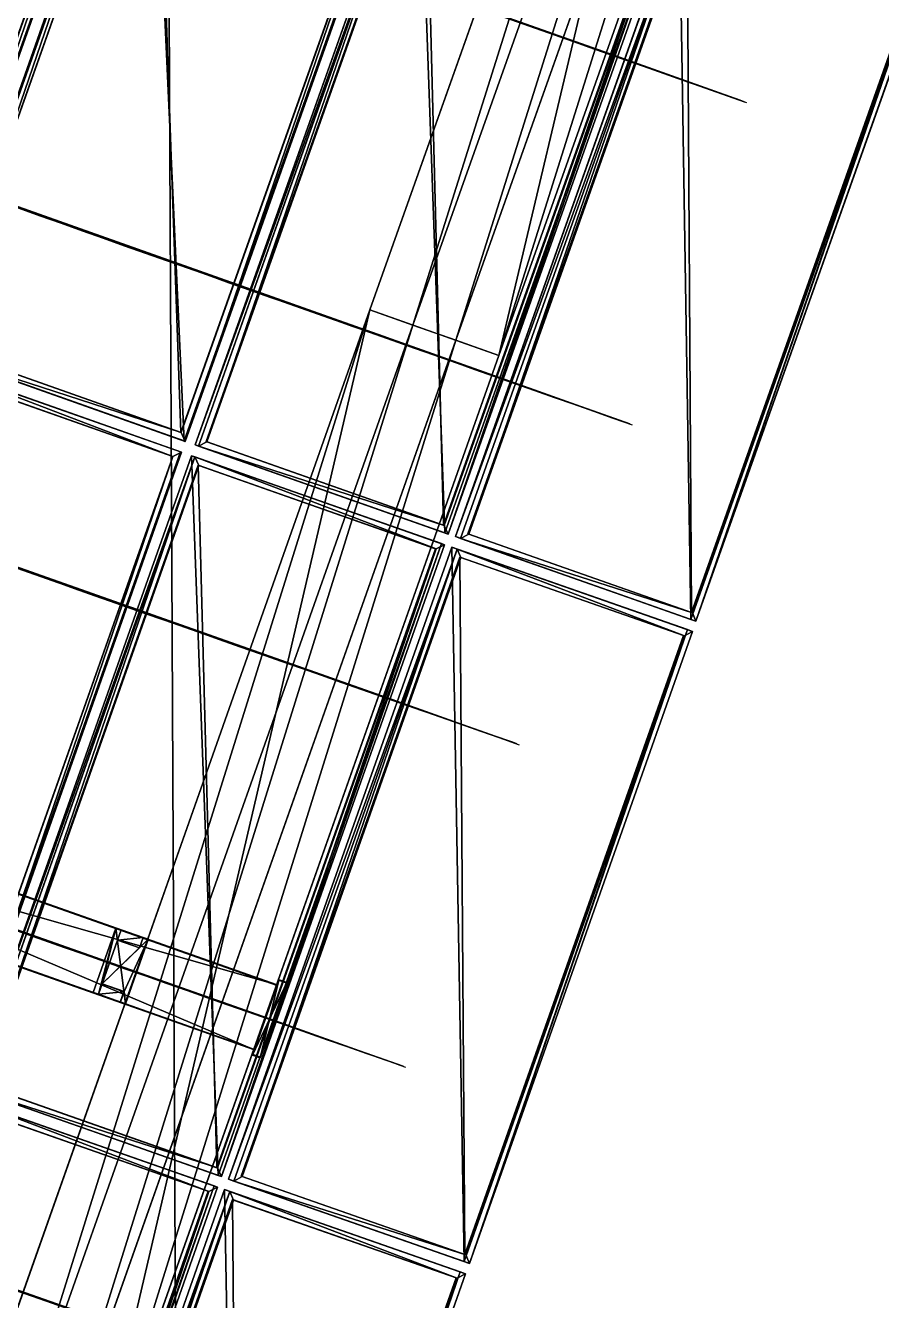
# Model space of a CAD drawing. Extents: x -372 to 678, y -263 to 741.
# Drawn here: x 349.4 to 352.528, y 443.018 to 447.679 of the extents above; entities that cross this region are included whole.
import ezdxf

# ---------------------------------------------------------------- set-up
doc = ezdxf.new("R2010")
doc.units = 0
doc.header["$LTSCALE"] = 0.0254
doc.layers.get('0').update_dxf_attribs({"linetype": 'CONTINUOUS'})
doc.layers.add('LOCATION_SNAPSHOT', color=144, linetype='CONTINUOUS')
doc.layers.add('LOCATION_TERRAIN', color=36, linetype='CONTINUOUS')

# ---------------------------------------------------------------- blocks, each defined once
blk = doc.blocks.new('LOCATION_SNAPSHOT_1')
at = {"color": 8}
mesh = blk.add_polyface(dxfattribs=at)
corners = [(-63.4904, 214.7729), (675.1158, 740.6684), (-66.0072, 737.0917), (677.6385, 218.3467)]
mesh.append_faces([[corners[k] for k in face] for face in [(0, 1, 2), (1, 0, 3)]], dxfattribs={"vtx0": -1, "color": 8})
blk = doc.blocks.new('LOCATION_TERRAIN_1')
at = {"color": 8}
mesh = blk.add_polyface(dxfattribs=at)
corners = [(362.5205, 440.683, 8.7249), (362.4605, 453.1192, 8.4064), (349.899, 453.0586, 7.6044)]
mesh.append_faces([[corners[k] for k in face] for face in [(0, 1, 2)]], dxfattribs={"color": 8})
mesh = blk.add_polyface(dxfattribs=at)
corners = [(349.959, 440.6224, 7.8345), (349.899, 453.0586, 7.6044), (337.3375, 452.998, 6.6145)]
mesh.append_faces([[corners[k] for k in face] for face in [(0, 1, 2)]], dxfattribs={"color": 8})
mesh = blk.add_polyface(dxfattribs=at)
corners = [(362.5205, 440.683, 8.7249), (349.899, 453.0586, 7.6044), (349.959, 440.6224, 7.8345)]
mesh.append_faces([[corners[k] for k in face] for face in [(0, 1, 2)]], dxfattribs={"color": 8})
mesh = blk.add_polyface(dxfattribs=at)
corners = [(349.959, 440.6224, 7.8345), (337.3375, 452.998, 6.6145), (337.3975, 440.5618, 6.7561)]
mesh.append_faces([[corners[k] for k in face] for face in [(0, 1, 2)]], dxfattribs={"color": 8})
blk = doc.blocks.new('GROUP_56')
at = {"color": 0}
for p, q in [((337.2234, 0.6242, 1.8276), (332.6354, 0.5615, 1.805)), ((337.2234, 0.6242, 2.3276), (332.6354, 0.5615, 2.305)), ((337.2234, 0.6242, 2.3276), (332.6354, 0.5615, 2.305)), ((337.2234, 0.6242, 1.8276), (332.6354, 0.5615, 1.805)), ((332.6354, 0.5615, 1.805), (328.1274, 0.4929, 1.7816)), ((332.6354, 0.5615, 2.305), (328.1274, 0.4929, 2.2816)), ((332.6354, 0.5615, 2.305), (328.1274, 0.4929, 2.2816)), ((332.6354, 0.5615, 1.805), (328.1274, 0.4929, 1.7816)), ((332.6354, 0.5615, 1.805), (332.6378, 0.3949, 1.805)), ((332.6426, 0.0616, 2.305), (332.6354, 0.5615, 2.305)), ((332.6354, 0.5615, 2.305), (332.6354, 0.5615, 1.805)), ((332.6354, 0.5615, 1.805), (332.6378, 0.3949, 1.805)), ((332.6426, 0.0616, 2.305), (332.6354, 0.5615, 2.305)), ((332.6354, 0.5615, 2.305), (332.6354, 0.5615, 1.805)), ((337.2255, 0.4575, 1.8276), (332.6378, 0.3949, 1.805)), ((337.2255, 0.4575, 1.8276), (332.6378, 0.3949, 1.805)), ((337.2255, 0.4575, 2.0776), (332.6378, 0.3949, 2.055)), ((337.2255, 0.4575, 2.0776), (332.6378, 0.3949, 2.055)), ((332.6378, 0.3949, 1.805), (328.1301, 0.3263, 1.7816)), ((332.6378, 0.3949, 1.805), (328.1301, 0.3263, 1.7816)), ((332.6378, 0.3949, 2.055), (328.1301, 0.3263, 2.0316)), ((332.6378, 0.3949, 2.055), (328.1301, 0.3263, 2.0316)), ((332.6378, 0.3949, 1.805), (332.6378, 0.3949, 2.055)), ((332.6378, 0.3949, 2.055), (332.6402, 0.2282, 2.055)), ((332.6378, 0.3949, 1.805), (332.6378, 0.3949, 2.055)), ((332.6378, 0.3949, 2.055), (332.6402, 0.2282, 2.055)), ((337.2277, 0.2909, 2.0776), (332.6402, 0.2282, 2.055)), ((337.2277, 0.2909, 2.0776), (332.6402, 0.2282, 2.055)), ((337.2277, 0.2909, 1.8276), (332.6402, 0.2282, 1.805)), ((337.2277, 0.2909, 1.8276), (332.6402, 0.2282, 1.805)), ((332.6402, 0.2282, 2.055), (328.1328, 0.1596, 2.0316)), ((332.6402, 0.2282, 2.055), (328.1328, 0.1596, 2.0316)), ((332.6402, 0.2282, 1.805), (328.1328, 0.1596, 1.7816)), ((332.6402, 0.2282, 1.805), (328.1328, 0.1596, 1.7816)), ((332.6402, 0.2282, 2.055), (332.6402, 0.2282, 1.805)), ((332.6402, 0.2282, 1.805), (332.6426, 0.0616, 1.805)), ((332.6402, 0.2282, 2.055), (332.6402, 0.2282, 1.805)), ((332.6402, 0.2282, 1.805), (332.6426, 0.0616, 1.805)), ((337.2298, 0.1242, 1.8276), (332.6426, 0.0616, 1.805)), ((337.2298, 0.1242, 1.8276), (332.6426, 0.0616, 1.805)), ((337.2298, 0.1242, 2.3276), (332.6426, 0.0616, 2.305)), ((337.2298, 0.1242, 2.3276), (332.6426, 0.0616, 2.305)), ((332.6426, 0.0616, 1.805), (328.1354, -0.007, 1.7816)), ((332.6426, 0.0616, 1.805), (328.1354, -0.007, 1.7816)), ((332.6426, 0.0616, 2.305), (328.1354, -0.007, 2.2816)), ((332.6426, 0.0616, 2.305), (328.1354, -0.007, 2.2816)), ((332.6426, 0.0616, 1.805), (332.6426, 0.0616, 2.305)), ((332.6426, 0.0616, 1.805), (332.6426, 0.0616, 2.305))]:
    blk.add_line(p, q, dxfattribs=at)
mesh = blk.add_polyface(dxfattribs=at)
corners = [(337.2234, 0.6242, 1.8276), (332.6378, 0.3949, 1.805), (332.6354, 0.5615, 1.805), (337.2255, 0.4575, 1.8276)]
mesh.append_faces([[corners[k] for k in face] for face in [(0, 1, 2), (1, 0, 3)]], dxfattribs={"vtx0": -1, "color": 0})
mesh = blk.add_polyface(dxfattribs=at)
corners = [(332.6426, 0.0616, 2.305), (337.2234, 0.6242, 2.3276), (332.6354, 0.5615, 2.305), (337.2298, 0.1242, 2.3276)]
mesh.append_faces([[corners[k] for k in face] for face in [(0, 1, 2), (1, 0, 3)]], dxfattribs={"vtx0": -1, "color": 0})
mesh = blk.add_polyface(dxfattribs=at)
corners = [(332.6354, 0.5615, 2.305), (337.2234, 0.6242, 1.8276), (332.6354, 0.5615, 1.805), (337.2234, 0.6242, 2.3276)]
mesh.append_faces([[corners[k] for k in face] for face in [(0, 1, 2), (1, 0, 3)]], dxfattribs={"vtx0": -1, "color": 0})
mesh = blk.add_polyface(dxfattribs=at)
corners = [(332.6354, 0.5615, 1.805), (328.1301, 0.3263, 1.7816), (328.1274, 0.4929, 1.7816), (332.6378, 0.3949, 1.805)]
mesh.append_faces([[corners[k] for k in face] for face in [(0, 1, 2), (1, 0, 3)]], dxfattribs={"vtx0": -1, "color": 0})
mesh = blk.add_polyface(dxfattribs=at)
corners = [(328.1354, -0.007, 2.2816), (332.6354, 0.5615, 2.305), (328.1274, 0.4929, 2.2816), (332.6426, 0.0616, 2.305)]
mesh.append_faces([[corners[k] for k in face] for face in [(0, 1, 2), (1, 0, 3)]], dxfattribs={"vtx0": -1, "color": 0})
mesh = blk.add_polyface(dxfattribs=at)
corners = [(328.1274, 0.4929, 2.2816), (332.6354, 0.5615, 1.805), (328.1274, 0.4929, 1.7816), (332.6354, 0.5615, 2.305)]
mesh.append_faces([[corners[k] for k in face] for face in [(0, 1, 2), (1, 0, 3)]], dxfattribs={"vtx0": -1, "color": 0})
mesh = blk.add_polyface(dxfattribs=at)
corners = [(337.2255, 0.4575, 1.8276), (332.6378, 0.3949, 2.055), (332.6378, 0.3949, 1.805), (337.2255, 0.4575, 2.0776)]
mesh.append_faces([[corners[k] for k in face] for face in [(0, 1, 2), (1, 0, 3)]], dxfattribs={"vtx0": -1, "color": 0})
mesh = blk.add_polyface(dxfattribs=at)
corners = [(337.2255, 0.4575, 2.0776), (332.6402, 0.2282, 2.055), (332.6378, 0.3949, 2.055), (337.2277, 0.2909, 2.0776)]
mesh.append_faces([[corners[k] for k in face] for face in [(0, 1, 2), (1, 0, 3)]], dxfattribs={"vtx0": -1, "color": 0})
mesh = blk.add_polyface(dxfattribs=at)
corners = [(332.6378, 0.3949, 1.805), (328.1301, 0.3263, 2.0316), (328.1301, 0.3263, 1.7816), (332.6378, 0.3949, 2.055)]
mesh.append_faces([[corners[k] for k in face] for face in [(0, 1, 2), (1, 0, 3)]], dxfattribs={"vtx0": -1, "color": 0})
mesh = blk.add_polyface(dxfattribs=at)
corners = [(332.6378, 0.3949, 2.055), (328.1328, 0.1596, 2.0316), (328.1301, 0.3263, 2.0316), (332.6402, 0.2282, 2.055)]
mesh.append_faces([[corners[k] for k in face] for face in [(0, 1, 2), (1, 0, 3)]], dxfattribs={"vtx0": -1, "color": 0})
mesh = blk.add_polyface(dxfattribs=at)
corners = [(332.6402, 0.2282, 2.055), (337.2277, 0.2909, 1.8276), (332.6402, 0.2282, 1.805), (337.2277, 0.2909, 2.0776)]
mesh.append_faces([[corners[k] for k in face] for face in [(0, 1, 2), (1, 0, 3)]], dxfattribs={"vtx0": -1, "color": 0})
mesh = blk.add_polyface(dxfattribs=at)
corners = [(337.2277, 0.2909, 1.8276), (332.6426, 0.0616, 1.805), (332.6402, 0.2282, 1.805), (337.2298, 0.1242, 1.8276)]
mesh.append_faces([[corners[k] for k in face] for face in [(0, 1, 2), (1, 0, 3)]], dxfattribs={"vtx0": -1, "color": 0})
mesh = blk.add_polyface(dxfattribs=at)
corners = [(328.1328, 0.1596, 2.0316), (332.6402, 0.2282, 1.805), (328.1328, 0.1596, 1.7816), (332.6402, 0.2282, 2.055)]
mesh.append_faces([[corners[k] for k in face] for face in [(0, 1, 2), (1, 0, 3)]], dxfattribs={"vtx0": -1, "color": 0})
mesh = blk.add_polyface(dxfattribs=at)
corners = [(332.6402, 0.2282, 1.805), (328.1354, -0.007, 1.7816), (328.1328, 0.1596, 1.7816), (332.6426, 0.0616, 1.805)]
mesh.append_faces([[corners[k] for k in face] for face in [(0, 1, 2), (1, 0, 3)]], dxfattribs={"vtx0": -1, "color": 0})
mesh = blk.add_polyface(dxfattribs=at)
corners = [(337.2298, 0.1242, 1.8276), (332.6426, 0.0616, 2.305), (332.6426, 0.0616, 1.805), (337.2298, 0.1242, 2.3276)]
mesh.append_faces([[corners[k] for k in face] for face in [(0, 1, 2), (1, 0, 3)]], dxfattribs={"vtx0": -1, "color": 0})
mesh = blk.add_polyface(dxfattribs=at)
corners = [(332.6426, 0.0616, 1.805), (328.1354, -0.007, 2.2816), (328.1354, -0.007, 1.7816), (332.6426, 0.0616, 2.305)]
mesh.append_faces([[corners[k] for k in face] for face in [(0, 1, 2), (1, 0, 3)]], dxfattribs={"vtx0": -1, "color": 0})
blk = doc.blocks.new('GROUP265_1')
at = {"color": 9}
blk.add_blockref('GROUP_56', (0, 0), dxfattribs=at)
blk = doc.blocks.new('GROUP264_2')
at = {"color": 0}
blk.add_blockref('GROUP265_1', (0, 0), dxfattribs=at)
blk = doc.blocks.new('SOLAR_PANEL_1')
at = {"color": 0}
for p, q in [((0, 0.025), (0, 2.475)), ((0, 2.475), (1, 2.475)), ((0, 2.475), (1, 2.475)), ((0, 2.475), (0, 2.475, 0.05)), ((0, 2.475, 0.05), (1, 2.475, 0.05)), ((0, 0.025), (0, 2.475)), ((0, 0.025, 0.05), (0, 2.475, 0.05)), ((0, 2.475), (0, 2.475, 0.05)), ((0, 2.475, 0.05), (1, 2.475, 0.05)), ((0, 0.025, 0.05), (0, 2.475, 0.05)), ((1, 2.475), (1, 0.025)), ((1, 2.475), (1, 0.025)), ((1, 2.475), (1, 2.475, 0.05)), ((1, 2.475, 0.05), (1, 0.025, 0.05)), ((1, 2.475), (1, 2.475, 0.05)), ((1, 2.475, 0.05), (1, 0.025, 0.05)), ((0.975, 2.45, 0.05), (0.025, 2.45, 0.05)), ((0.025, 2.45, 0.05), (0.025, 0.05, 0.05)), ((0.975, 2.45, 0.05), (0.025, 2.45, 0.05)), ((0.025, 2.45, 0.05), (0.025, 2.45, 0.04)), ((0.975, 2.45, 0.04), (0.025, 2.45, 0.04)), ((0.025, 2.45, 0.05), (0.025, 0.05, 0.05)), ((0.025, 2.45, 0.04), (0.025, 0.05, 0.04)), ((0.025, 2.45, 0.05), (0.025, 2.45, 0.04)), ((0.025, 2.45, 0.04), (0.025, 0.05, 0.04)), ((0.975, 2.45, 0.04), (0.025, 2.45, 0.04)), ((0.975, 0.05, 0.05), (0.975, 2.45, 0.05)), ((0.975, 2.45, 0.05), (0.975, 2.45, 0.04)), ((0.975, 0.05, 0.05), (0.975, 2.45, 0.05)), ((0.975, 2.45, 0.05), (0.975, 2.45, 0.04)), ((0.975, 0.05, 0.04), (0.975, 2.45, 0.04)), ((0.975, 0.05, 0.04), (0.975, 2.45, 0.04)), ((0.025, 0.05, 0.05), (0.975, 0.05, 0.05)), ((0.025, 0.05, 0.05), (0.025, 0.05, 0.04)), ((0.025, 0.05, 0.05), (0.975, 0.05, 0.05)), ((0.025, 0.05, 0.04), (0.975, 0.05, 0.04)), ((0.025, 0.05, 0.05), (0.025, 0.05, 0.04)), ((0.025, 0.05, 0.04), (0.975, 0.05, 0.04)), ((0.975, 0.05, 0.05), (0.975, 0.05, 0.04)), ((0.975, 0.05, 0.05), (0.975, 0.05, 0.04)), ((1, 0.025), (0, 0.025)), ((0, 0.025), (0, 0.025, 0.05)), ((1, 0.025), (0, 0.025)), ((1, 0.025, 0.05), (0, 0.025, 0.05)), ((0, 0.025), (0, 0.025, 0.05)), ((1, 0.025, 0.05), (0, 0.025, 0.05)), ((1, 0.025), (1, 0.025, 0.05)), ((1, 0.025), (1, 0.025, 0.05))]:
    blk.add_line(p, q, dxfattribs=at)
mesh = blk.add_polyface(dxfattribs=at)
corners = [(0, 2.475), (1, 0.025), (0, 0.025), (1, 2.475)]
mesh.append_faces([[corners[k] for k in face] for face in [(0, 1, 2), (1, 0, 3)]], dxfattribs={"vtx0": -1, "color": 0})
mesh = blk.add_polyface(dxfattribs=at)
corners = [(0, 2.475, 0.05), (1, 2.475), (0, 2.475), (1, 2.475, 0.05)]
mesh.append_faces([[corners[k] for k in face] for face in [(0, 1, 2), (1, 0, 3)]], dxfattribs={"vtx0": -1, "color": 0})
mesh = blk.add_polyface(dxfattribs=at)
corners = [(0, 2.475, 0.05), (0, 0.025), (0, 0.025, 0.05), (0, 2.475)]
mesh.append_faces([[corners[k] for k in face] for face in [(0, 1, 2), (1, 0, 3)]], dxfattribs={"vtx0": -1, "color": 0})
mesh = blk.add_polyface(dxfattribs=at)
corners = [(0, 0.025, 0.05), (0.025, 0.05, 0.05), (0, 2.475, 0.05), (1, 0.025, 0.05), (0.975, 0.05, 0.05), (0.975, 2.45, 0.05), (0.025, 2.45, 0.05), (1, 2.475, 0.05)]
mesh.append_faces([[corners[k] for k in face] for face in [(0, 1, 2), (1, 3, 4), (4, 3, 5), (2, 6, 7), (6, 2, 1), (7, 5, 3)]], dxfattribs={"vtx0": -1, "vtx1": -1, "color": 0})
mesh.append_faces([[corners[k] for k in face] for face in [(1, 0, 3), (7, 6, 5)]], dxfattribs={"vtx0": -1, "vtx2": -1, "color": 0})
mesh = blk.add_polyface(dxfattribs=at)
corners = [(1, 2.475), (1, 0.025, 0.05), (1, 0.025), (1, 2.475, 0.05)]
mesh.append_faces([[corners[k] for k in face] for face in [(0, 1, 2), (1, 0, 3)]], dxfattribs={"vtx0": -1, "color": 0})
mesh = blk.add_polyface(dxfattribs=at)
corners = [(0.975, 2.45, 0.05), (0.025, 2.45, 0.04), (0.975, 2.45, 0.04), (0.025, 2.45, 0.05)]
mesh.append_faces([[corners[k] for k in face] for face in [(0, 1, 2), (1, 0, 3)]], dxfattribs={"vtx0": -1, "color": 0})
mesh = blk.add_polyface(dxfattribs=at)
corners = [(0.025, 2.45, 0.04), (0.025, 0.05, 0.05), (0.025, 0.05, 0.04), (0.025, 2.45, 0.05)]
mesh.append_faces([[corners[k] for k in face] for face in [(0, 1, 2), (1, 0, 3)]], dxfattribs={"vtx0": -1, "color": 0})
at = {"color": 153}
mesh = blk.add_polyface(dxfattribs=at)
corners = [(0.975, 0.05, 0.04), (0.025, 2.45, 0.04), (0.025, 0.05, 0.04), (0.975, 2.45, 0.04)]
mesh.append_faces([[corners[k] for k in face] for face in [(0, 1, 2), (1, 0, 3)]], dxfattribs={"vtx0": -1, "color": 153})
at = {"color": 0}
mesh = blk.add_polyface(dxfattribs=at)
corners = [(0.975, 2.45, 0.05), (0.975, 0.05, 0.04), (0.975, 0.05, 0.05), (0.975, 2.45, 0.04)]
mesh.append_faces([[corners[k] for k in face] for face in [(0, 1, 2), (1, 0, 3)]], dxfattribs={"vtx0": -1, "color": 0})
mesh = blk.add_polyface(dxfattribs=at)
corners = [(0.025, 0.05, 0.04), (0.975, 0.05, 0.05), (0.975, 0.05, 0.04), (0.025, 0.05, 0.05)]
mesh.append_faces([[corners[k] for k in face] for face in [(0, 1, 2), (1, 0, 3)]], dxfattribs={"vtx0": -1, "color": 0})
mesh = blk.add_polyface(dxfattribs=at)
corners = [(1, 0.025), (0, 0.025, 0.05), (0, 0.025), (1, 0.025, 0.05)]
mesh.append_faces([[corners[k] for k in face] for face in [(0, 1, 2), (1, 0, 3)]], dxfattribs={"vtx0": -1, "color": 0})
blk = doc.blocks.new('SOLAR_PANEL_STRUCTURE')
at = {"color": 0}
for p, q in [((5.0137, 0, -0.0089), (2.9803, 0, -0.0089)), ((2.9803, 0, 0.0311), (3.4565, 0, 0.0311)), ((3.4565, 0, 0.0311), (2.9803, 0, 0.716)), ((3.021, 0, 0.7275), (3.4958, 0, 0.0447)), ((3.4958, 0, 0.0447), (3.9705, 0, 0.6472)), ((4.0088, 0, 0.6311), (3.536, 0, 0.0311)), ((3.536, 0, 0.0311), (4.4568, 0, 0.0311)), ((4.4568, 0, 0.0311), (4.0088, 0, 0.6311)), ((4.0593, 0, 0.6304), (4.5005, 0, 0.0393)), ((4.5005, 0, 0.0393), (4.9642, 0, 0.3962)), ((4.5554, 0, 0.0311), (4.9889, 0, 0.0311)), ((4.9889, 0, 0.3647), (4.5554, 0, 0.0311)), ((4.9889, 0, 0.0311), (4.9889, 0, 0.3647)), ((5.4167, 0, 0.2003), (5.0137, 0, -0.0089)), ((5.0289, 0, 0.3744), (5.0289, 0, 0.044)), ((5.0289, 0, 0.044), (5.3701, 0, 0.2212)), ((5.4963, 0, 0.1646), (5.5126, 0, 0.2011))]:
    blk.add_line(p, q, dxfattribs=at)
at = {"color": 0, "extrusion": (4.81162e-16, 1, -7.04887e-16)}
blk.add_arc((-2.9803, -5.3738), 6.1449, 90, 114.4293, dxfattribs=at)
at = {"color": 0}
mesh = blk.add_polyface(dxfattribs=at)
corners = [(4.4568, 0, 0.0311), (4.5554, 0, 0.0311), (3.536, 0, 0.0311), (4.5005, 0, 0.0393), (4.9889, 0, 0.3647), (4.9642, 0, 0.3962), (5.0289, 0, 0.3744), (4.0088, 0, 0.6311), (4.0593, 0, 0.6304), (3.4958, 0, 0.0447), (3.9705, 0, 0.6472), (3.4565, 0, 0.0311), (2.9803, 0, 0.716), (3.021, 0, 0.7275), (2.9803, 0, 0.7711), (5.0137, 0, -0.0089), (5.0289, 0, 0.044), (5.4167, 0, 0.2003), (4.9889, 0, 0.0311), (2.9803, 0, -0.0089), (5.3701, 0, 0.2212), (5.5126, 0, 0.2011), (5.0155, 0, 0.4243), (4.0126, 0, 0.6838), (5.4963, 0, 0.1646), (2.9803, 0, 0.0311)]
mesh.append_faces([[corners[k] for k in face] for face in [(0, 1, 2), (1, 3, 4), (7, 3, 0), (3, 7, 8), (9, 12, 13), (15, 16, 17), (18, 2, 1), (21, 20, 22), (22, 8, 23), (23, 13, 14), (4, 16, 18), (16, 4, 6)]], dxfattribs={"vtx0": -1, "vtx1": -1, "color": 0})
mesh.append_faces([[corners[k] for k in face] for face in [(1, 0, 3), (4, 5, 6), (11, 9, 2), (16, 15, 18), (18, 19, 11), (18, 11, 2), (17, 20, 21), (22, 6, 5), (23, 8, 7), (23, 7, 10)]], dxfattribs={"vtx0": -1, "vtx1": -1, "vtx2": -1, "color": 0})
mesh.append_faces([[corners[k] for k in face] for face in [(4, 3, 5), (9, 7, 2), (7, 9, 10), (9, 11, 12), (13, 12, 14), (18, 15, 19), (17, 16, 20), (22, 20, 6), (22, 5, 8), (23, 10, 13)]], dxfattribs={"vtx0": -1, "vtx2": -1, "color": 0})
mesh.append_faces([[corners[k] for k in face] for face in [(25, 11, 19)]], dxfattribs={"vtx1": -1, "color": 0})
mesh.append_faces([[corners[k] for k in face] for face in [(21, 24, 17)]], dxfattribs={"vtx2": -1, "color": 0})
blk = doc.blocks.new('GROUP0_4')
at = {"color": 0, "extrusion": (-0.411361, -5.15876e-17, 0.911472), "rotation": 90.00000000000011}
blk.add_blockref('SOLAR_PANEL_1', (1.25, -4.205, 2.1818), dxfattribs=at)
at = {"color": 0, "extrusion": (-0.251634, -1.95439e-17, 0.967823), "rotation": 90.00000000000001}
blk.add_blockref('SOLAR_PANEL_1', (1.25, -3.4844, 1.6133), dxfattribs=at)
at = {"color": 0, "extrusion": (-0.084688, 3.20437e-17, 0.996408), "rotation": 90.00000000000004}
blk.add_blockref('SOLAR_PANEL_1', (1.25, -2.6781, 1.1745), dxfattribs=at)
at = {"color": 0, "extrusion": (0.084688, -2.46519e-32, 0.996408), "rotation": 270.0000000000001}
blk.add_blockref('SOLAR_PANEL_1', (-1.25, 1.8093, 0.8781), dxfattribs=at)
at = {"color": 9, "rotation": 180}
for p in [(1.2303, 0.625, 0.2589), (1.2303, -0.625, 0.2589)]:
    blk.add_blockref('SOLAR_PANEL_STRUCTURE', p, dxfattribs=at)
blk = doc.blocks.new('GROUP_17')
at = {"color": 0}
for p, q in [((3.5, 0.25, 0.375), (-0.5, 0.25, 0.375)), ((-0.5, 0.25, 0.375), (-0.5, 0, 0.375)), ((-0.5, 0.25), (3.5, 0.25)), ((-0.5, 0.25), (-0.5, 0)), ((-0.5, 0.25, 0.375), (-0.5, 0.25)), ((3.5, 0.25, 0.375), (-0.5, 0.25, 0.375)), ((-0.5, 0.25), (3.5, 0.25)), ((-0.5, 0.25, 0.375), (-0.5, 0.25)), ((-0.5, 0.25), (-0.5, 0)), ((-0.5, 0.25, 0.375), (-0.5, 0, 0.375)), ((3.5, 0.25, 0.375), (3.5, 0, 0.375)), ((3.5, 0.25), (3.5, 0.25, 0.375)), ((3.5, 0.25, 0.375), (3.5, 0, 0.375)), ((3.5, 0.25), (3.5, 0)), ((3.5, 0.25), (3.5, 0)), ((3.5, 0.25), (3.5, 0.25, 0.375)), ((3.5, 0, 0.375), (-0.5, 0, 0.375)), ((-0.5, 0), (3.5, 0)), ((-0.5, 0, 0.375), (-0.5, 0)), ((-0.5, 0, 0.375), (-0.5, 0)), ((-0.5, 0), (3.5, 0)), ((3.5, 0, 0.375), (-0.5, 0, 0.375)), ((3.5, 0), (3.5, 0, 0.375)), ((3.5, 0), (3.5, 0, 0.375))]:
    blk.add_line(p, q, dxfattribs=at)
mesh = blk.add_polyface(dxfattribs=at)
corners = [(3.5, 0, 0.375), (-0.5, 0.25, 0.375), (-0.5, 0, 0.375), (3.5, 0.25, 0.375)]
mesh.append_faces([[corners[k] for k in face] for face in [(0, 1, 2), (1, 0, 3)]], dxfattribs={"vtx0": -1, "color": 0})
mesh = blk.add_polyface(dxfattribs=at)
corners = [(3.5, 0.25), (-0.5, 0), (-0.5, 0.25), (3.5, 0)]
mesh.append_faces([[corners[k] for k in face] for face in [(0, 1, 2), (1, 0, 3)]], dxfattribs={"vtx0": -1, "color": 0})
mesh = blk.add_polyface(dxfattribs=at)
corners = [(-0.5, 0.25, 0.375), (3.5, 0.25), (-0.5, 0.25), (3.5, 0.25, 0.375)]
mesh.append_faces([[corners[k] for k in face] for face in [(0, 1, 2), (1, 0, 3)]], dxfattribs={"vtx0": -1, "color": 0})
mesh = blk.add_polyface(dxfattribs=at)
corners = [(-0.5, 0, 0.375), (-0.5, 0.25), (-0.5, 0), (-0.5, 0.25, 0.375)]
mesh.append_faces([[corners[k] for k in face] for face in [(0, 1, 2), (1, 0, 3)]], dxfattribs={"vtx0": -1, "color": 0})
mesh = blk.add_polyface(dxfattribs=at)
corners = [(3.5, 0.25), (3.5, 0, 0.375), (3.5, 0), (3.5, 0.25, 0.375)]
mesh.append_faces([[corners[k] for k in face] for face in [(0, 1, 2), (1, 0, 3)]], dxfattribs={"vtx0": -1, "color": 0})
mesh = blk.add_polyface(dxfattribs=at)
corners = [(3.5, 0, 0.375), (-0.5, 0), (3.5, 0), (-0.5, 0, 0.375)]
mesh.append_faces([[corners[k] for k in face] for face in [(0, 1, 2), (1, 0, 3)]], dxfattribs={"vtx0": -1, "color": 0})
blk = doc.blocks.new('GROUP_13')
at = {"color": 0}
for p, q in [((0, 0.29, 0.415), (0, 0, 0.415)), ((0, 0.29, 0.415), (0.03, 0.29, 0.415)), ((0, 0.29), (0, 0.29, 0.415)), ((0, 0.29, 0.415), (0.03, 0.29, 0.415)), ((0, 0.29), (0.03, 0.29)), ((0, 0), (0, 0.29)), ((0, 0.29), (0.03, 0.29)), ((0, 0.29, 0.415), (0, 0, 0.415)), ((0, 0.29), (0, 0.29, 0.415)), ((0, 0), (0, 0.29)), ((0.03, 0.29, 0.415), (0.03, 0, 0.415)), ((0.03, 0.29), (0.03, 0.29, 0.415)), ((0.03, 0), (0.03, 0.29)), ((0.03, 0), (0.03, 0.29)), ((0.03, 0.29), (0.03, 0.29, 0.415)), ((0.03, 0.29, 0.415), (0.03, 0, 0.415)), ((0, 0, 0.415), (0.03, 0, 0.415)), ((0, 0), (0.03, 0)), ((0, 0, 0.415), (0, 0)), ((0, 0), (0.03, 0)), ((0, 0, 0.415), (0.03, 0, 0.415)), ((0, 0, 0.415), (0, 0)), ((0.03, 0, 0.415), (0.03, 0)), ((0.03, 0, 0.415), (0.03, 0))]:
    blk.add_line(p, q, dxfattribs=at)
mesh = blk.add_polyface(dxfattribs=at)
corners = [(0.03, 0, 0.415), (0, 0.29, 0.415), (0, 0, 0.415), (0.03, 0.29, 0.415)]
mesh.append_faces([[corners[k] for k in face] for face in [(0, 1, 2), (1, 0, 3)]], dxfattribs={"vtx0": -1, "color": 0})
mesh = blk.add_polyface(dxfattribs=at)
corners = [(0, 0.29, 0.415), (0.03, 0.29), (0, 0.29), (0.03, 0.29, 0.415)]
mesh.append_faces([[corners[k] for k in face] for face in [(0, 1, 2), (1, 0, 3)]], dxfattribs={"vtx0": -1, "color": 0})
mesh = blk.add_polyface(dxfattribs=at)
corners = [(0.03, 0.29), (0, 0), (0, 0.29), (0.03, 0)]
mesh.append_faces([[corners[k] for k in face] for face in [(0, 1, 2), (1, 0, 3)]], dxfattribs={"vtx0": -1, "color": 0})
mesh = blk.add_polyface(dxfattribs=at)
corners = [(0, 0.29, 0.415), (0, 0), (0, 0, 0.415), (0, 0.29)]
mesh.append_faces([[corners[k] for k in face] for face in [(0, 1, 2), (1, 0, 3)]], dxfattribs={"vtx0": -1, "color": 0})
mesh = blk.add_polyface(dxfattribs=at)
corners = [(0.03, 0.29), (0.03, 0, 0.415), (0.03, 0), (0.03, 0.29, 0.415)]
mesh.append_faces([[corners[k] for k in face] for face in [(0, 1, 2), (1, 0, 3)]], dxfattribs={"vtx0": -1, "color": 0})
mesh = blk.add_polyface(dxfattribs=at)
corners = [(0.03, 0, 0.415), (0, 0), (0.03, 0), (0, 0, 0.415)]
mesh.append_faces([[corners[k] for k in face] for face in [(0, 1, 2), (1, 0, 3)]], dxfattribs={"vtx0": -1, "color": 0})
blk = doc.blocks.new('GROUP_14')
at = {"color": 0}
for p, q in [((0, 0.25, 0.125), (0.125, 0.25, 0.125)), ((0, 0, 0.125), (0, 0.25, 0.125)), ((0.02, 0.25, 0.105), (0, 0.25, 0.125)), ((0, 0.25, 0.125), (0.125, 0.25, 0.125)), ((0, 0, 0.125), (0, 0.25, 0.125)), ((0.02, 0.25, 0.105), (0, 0.25, 0.125)), ((0.105, 0.25, 0.105), (0.02, 0.25, 0.105)), ((0.02, 0.25, 0.105), (0.02, 0.21, 0.105)), ((0.105, 0.25, 0.105), (0.02, 0.25, 0.105)), ((0.02, 0.25, 0.105), (0.02, 0.21, 0.105)), ((0.105, 0.25, 0.02), (0.105, 0.25, 0.105)), ((0.105, 0.25, 0.02), (0.105, 0.21, 0.02)), ((0.105, 0.25, 0.105), (0.105, 0.21, 0.105)), ((0.105, 0.25, 0.105), (0.105, 0.21, 0.105)), ((0.125, 0.25), (0.105, 0.25, 0.02)), ((0.105, 0.25, 0.02), (0.105, 0.25, 0.105)), ((0.105, 0.25, 0.02), (0.105, 0.21, 0.02)), ((0.125, 0.25), (0.105, 0.25, 0.02)), ((0.125, 0.25, 0.125), (0.125, 0, 0.125)), ((0.125, 0), (0.125, 0.25)), ((0.125, 0.25, 0.125), (0.125, 0.25)), ((0.125, 0.25, 0.125), (0.125, 0, 0.125)), ((0.125, 0.25, 0.125), (0.125, 0.25)), ((0.125, 0), (0.125, 0.25)), ((0.105, 0.21, 0.105), (0.02, 0.21, 0.105)), ((0.105, 0.21, 0.02), (0.02, 0.21, 0.105)), ((0.105, 0.21, 0.105), (0.02, 0.21, 0.105)), ((0.105, 0.21, 0.02), (0.02, 0.21, 0.105)), ((0.105, 0.21, 0.02), (0.105, 0.21, 0.105)), ((0.105, 0.21, 0.02), (0.105, 0.21, 0.105)), ((0.125, 0, 0.125), (0, 0, 0.125)), ((0.02, 0, 0.105), (0, 0, 0.125)), ((0.02, 0, 0.105), (0, 0, 0.125)), ((0.125, 0, 0.125), (0, 0, 0.125)), ((0.02, 0, 0.105), (0.02, 0.04, 0.105)), ((0.105, 0.04, 0.105), (0.02, 0.04, 0.105)), ((0.105, 0.04, 0.02), (0.02, 0.04, 0.105)), ((0.105, 0.04, 0.105), (0.02, 0.04, 0.105)), ((0.105, 0.04, 0.02), (0.02, 0.04, 0.105)), ((0.02, 0, 0.105), (0.02, 0.04, 0.105)), ((0.105, 0, 0.105), (0.02, 0, 0.105)), ((0.105, 0, 0.105), (0.02, 0, 0.105)), ((0.105, 0, 0.105), (0.105, 0.04, 0.105)), ((0.105, 0, 0.105), (0.105, 0.04, 0.105)), ((0.105, 0.04, 0.02), (0.105, 0.04, 0.105)), ((0.105, 0, 0.02), (0.105, 0.04, 0.02)), ((0.105, 0.04, 0.02), (0.105, 0.04, 0.105)), ((0.105, 0, 0.02), (0.105, 0.04, 0.02)), ((0.105, 0, 0.02), (0.105, 0, 0.105)), ((0.125, 0), (0.105, 0, 0.02)), ((0.105, 0, 0.02), (0.105, 0, 0.105)), ((0.125, 0), (0.105, 0, 0.02)), ((0.125, 0, 0.125), (0.125, 0)), ((0.125, 0, 0.125), (0.125, 0))]:
    blk.add_line(p, q, dxfattribs=at)
mesh = blk.add_polyface(dxfattribs=at)
corners = [(0.125, 0, 0.125), (0, 0.25, 0.125), (0, 0, 0.125), (0.125, 0.25, 0.125)]
mesh.append_faces([[corners[k] for k in face] for face in [(0, 1, 2), (1, 0, 3)]], dxfattribs={"vtx0": -1, "color": 0})
mesh = blk.add_polyface(dxfattribs=at)
corners = [(0, 0.25, 0.125), (0.105, 0.25, 0.105), (0.02, 0.25, 0.105), (0.125, 0.25, 0.125), (0.105, 0.25, 0.02), (0.125, 0.25)]
mesh.append_faces([[corners[k] for k in face] for face in [(0, 1, 2), (4, 3, 5)]], dxfattribs={"vtx0": -1, "color": 0})
mesh.append_faces([[corners[k] for k in face] for face in [(1, 0, 3), (3, 4, 1)]], dxfattribs={"vtx0": -1, "vtx2": -1, "color": 0})
mesh = blk.add_polyface(dxfattribs=at)
corners = [(0, 0.25, 0.125), (0.02, 0, 0.105), (0, 0, 0.125), (0.02, 0.04, 0.105), (0.02, 0.21, 0.105), (0.105, 0.21, 0.02), (0.02, 0.25, 0.105), (0.105, 0.04, 0.02), (0.125, 0), (0.105, 0, 0.02), (0.125, 0.25), (0.105, 0.25, 0.02)]
mesh.append_faces([[corners[k] for k in face] for face in [(0, 1, 2), (4, 0, 6), (7, 8, 9), (10, 5, 11)]], dxfattribs={"vtx0": -1, "color": 0})
mesh.append_faces([[corners[k] for k in face] for face in [(1, 0, 3), (8, 7, 10)]], dxfattribs={"vtx0": -1, "vtx1": -1, "color": 0})
mesh.append_faces([[corners[k] for k in face] for face in [(3, 0, 4), (10, 3, 5)]], dxfattribs={"vtx0": -1, "vtx1": -1, "vtx2": -1, "color": 0})
mesh.append_faces([[corners[k] for k in face] for face in [(3, 4, 5), (10, 7, 3)]], dxfattribs={"vtx0": -1, "vtx2": -1, "color": 0})
mesh = blk.add_polyface(dxfattribs=at)
corners = [(0.105, 0.25, 0.105), (0.02, 0.21, 0.105), (0.02, 0.25, 0.105), (0.105, 0.21, 0.105)]
mesh.append_faces([[corners[k] for k in face] for face in [(0, 1, 2), (1, 0, 3)]], dxfattribs={"vtx0": -1, "color": 0})
mesh = blk.add_polyface(dxfattribs=at)
corners = [(0.105, 0.21, 0.105), (0.105, 0.25, 0.02), (0.105, 0.21, 0.02), (0.105, 0.25, 0.105)]
mesh.append_faces([[corners[k] for k in face] for face in [(0, 1, 2), (1, 0, 3)]], dxfattribs={"vtx0": -1, "color": 0})
mesh = blk.add_polyface(dxfattribs=at)
corners = [(0.125, 0.25), (0.125, 0, 0.125), (0.125, 0), (0.125, 0.25, 0.125)]
mesh.append_faces([[corners[k] for k in face] for face in [(0, 1, 2), (1, 0, 3)]], dxfattribs={"vtx0": -1, "color": 0})
mesh = blk.add_polyface(dxfattribs=at)
corners = [(0.105, 0.21, 0.105), (0.105, 0.21, 0.02), (0.02, 0.21, 0.105)]
mesh.append_faces([[corners[k] for k in face] for face in [(0, 1, 2)]], dxfattribs={"color": 0})
mesh = blk.add_polyface(dxfattribs=at)
corners = [(0.125, 0, 0.125), (0.105, 0, 0.02), (0.125, 0), (0.105, 0, 0.105), (0.02, 0, 0.105), (0, 0, 0.125)]
mesh.append_faces([[corners[k] for k in face] for face in [(0, 1, 2), (4, 0, 5)]], dxfattribs={"vtx0": -1, "color": 0})
mesh.append_faces([[corners[k] for k in face] for face in [(1, 0, 3), (3, 0, 4)]], dxfattribs={"vtx0": -1, "vtx1": -1, "color": 0})
mesh = blk.add_polyface(dxfattribs=at)
corners = [(0.105, 0.04, 0.105), (0.02, 0, 0.105), (0.02, 0.04, 0.105), (0.105, 0, 0.105)]
mesh.append_faces([[corners[k] for k in face] for face in [(0, 1, 2), (1, 0, 3)]], dxfattribs={"vtx0": -1, "color": 0})
mesh = blk.add_polyface(dxfattribs=at)
corners = [(0.02, 0.04, 0.105), (0.105, 0.04, 0.02), (0.105, 0.04, 0.105)]
mesh.append_faces([[corners[k] for k in face] for face in [(0, 1, 2)]], dxfattribs={"color": 0})
mesh = blk.add_polyface(dxfattribs=at)
corners = [(0.105, 0, 0.105), (0.105, 0.04, 0.02), (0.105, 0, 0.02), (0.105, 0.04, 0.105)]
mesh.append_faces([[corners[k] for k in face] for face in [(0, 1, 2), (1, 0, 3)]], dxfattribs={"vtx0": -1, "color": 0})
blk = doc.blocks.new('GROUP_12')
at = {"color": 0}
for name, p in [('GROUP_13', (-0.03, -0.02, 7.98)), ('GROUP_17', (0.5, 0, 8))]:
    blk.add_blockref(name, p, dxfattribs=at)
at = {"color": 0, "rotation": 180}
blk.add_blockref('GROUP_14', (0.625, 0.25, 7.875), dxfattribs=at)
blk = doc.blocks.new('GROUP5_1')
at = {"color": 9}
blk.add_blockref('GROUP_12', (-3.75, -0.125, -7.75), dxfattribs=at)
blk = doc.blocks.new('GROUP265_2')
at = {"color": 0, "extrusion": (-0.001664, -0.004694, 0.999988), "rotation": 160.485190467988}
blk.add_blockref('GROUP0_4', (347.8142, 448.33, 17.1936), dxfattribs=at)
at = {"color": 0, "extrusion": (-0.001728, -0.004895, 0.999987), "rotation": 160.5546826182775}
blk.add_blockref('GROUP0_4', (346.9842, 445.9807, 17.0811), dxfattribs=at)
at = {"color": 0, "extrusion": (-0.001731, -0.004905, 0.999986), "rotation": 160.5580949406859}
blk.add_blockref('GROUP5_1', (346.7766, 445.3926, 17.0756), dxfattribs=at)
at = {"color": 0, "extrusion": (-0.001787, -0.005078, 0.999986), "rotation": 160.6170311012642}
blk.add_blockref('GROUP0_4', (346.1548, 443.6308, 16.9799), dxfattribs=at)

msp = doc.modelspace()

# ---------------------------------------------------------------- block references
at = {"color": 0, "rotation": 69.68348705942535}
msp.add_blockref('GROUP264_2', (235.6916, 134.5029, 17.8195), dxfattribs=at)
at = {"color": 0}
msp.add_blockref('GROUP265_2', (0, 0), dxfattribs=at)
at = {"layer": 'LOCATION_SNAPSHOT', "color": 0}
msp.add_blockref('LOCATION_SNAPSHOT_1', (0, 0), dxfattribs=at)
at = {"layer": 'LOCATION_TERRAIN', "color": 0}
msp.add_blockref('LOCATION_TERRAIN_1', (0, 0), dxfattribs=at)

doc.saveas('drawing.dxf')
